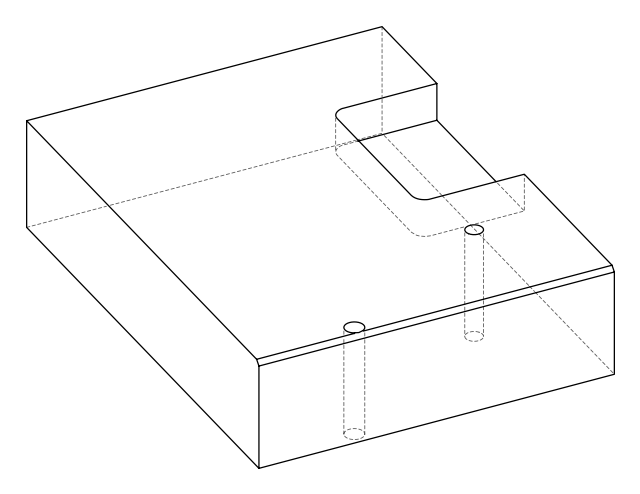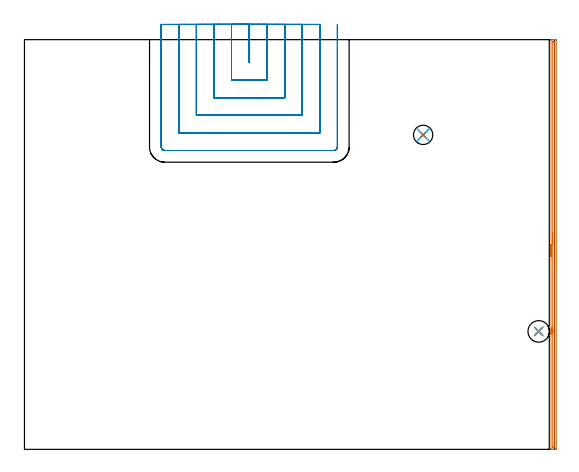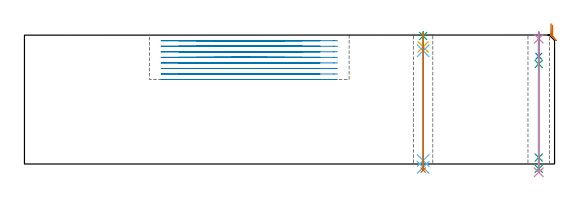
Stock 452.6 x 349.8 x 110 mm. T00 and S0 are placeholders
(PLAN: 10 operations, 8 tool changes, 41.4 min)
(1 AREA_MILL | FG_CHAMFER_SURFACE | UGT0205_001 | 5.77 min | 3542 mm3)
(2 MILL_SLOT | SLOT_PARTIAL_RECTANGULAR | UGT0201_094 | Follow Part, ap 5, ae 75% | 33.36 min | 672842 mm3)
(3 SPOT_DRILL | STEP1HOLE | NXT0321_9005460120000 | 0.03 min | 6 mm3)
(4 SPOT_DRILL_1 | STEP1HOLE_1 | NXT0321_9005460120000 | 0.05 min | 174 mm3)
(5 DRILL_BLIND_HOLE_INTO_CENTER | STEP1HOLE | NXT0301_038 | 0.05 min | 352 mm3)
(6 GUN_DRILL_THROUGH_HOLE | STEP1HOLE | UGT0307_002 | 0.53 min | 2812 mm3)
(7 SPADE_DRILL_TO_ENLARGE_THROUGH_HOLE | STEP1HOLE | UGT0306_007 | 0.47 min | 20329 mm3)
(8 DRILL_BLIND_HOLE_INTO_CENTER_1 | STEP1HOLE_1 | NXT0301_128 | 0.08 min | 1734 mm3)
(9 GUN_DRILL_THROUGH_HOLE_1 | STEP1HOLE_1 | UGT0307_008 | 0.56 min | 8813 mm3)
(10 DRILL_TO_ENLARGE_THROUGH_HOLE | STEP1HOLE_1 | UGT0301_253 | 0.48 min | 18479 mm3)
(TOOL UGT0205_001 | Chamfer Mill 20 x 3 x 45 deg. | D20 FL50 Z2)
(TOOL UGT0201_094 | End mill 20 mm | D20 FL38 Z4)
(TOOL NXT0321_9005460120000 | NC Spot Drill, 142deg, 12mm, Carbide, Uncoated | D12 PA142 FL30 Z2)
(TOOL NXT0301_038 | Carbide Drill 6.7mm [860.1-0670-034A1-MM 2214] | D6.7 PA140 FL53 Z2)
(TOOL UGT0307_002 | Gun Drill 6 mm | D6 PA130 FL24 Z1)
(TOOL UGT0306_007 | Spade Drill 16.5mm | D16.5 PA132 FL10 Z2)
(TOOL NXT0301_128 | Carbide Drill 12mm [861.1-1200-036A1-GP GC34] | D12 PA150 FL37.4 Z2)
(TOOL UGT0307_008 | Gun Drill 11 mm | D11 PA130 FL24 Z1)
(TOOL UGT0301_253 | Twist Drill 18.4 mm | D18.4 PA118 FL135 Z2)
(OP 1 AREA_MILL)
G17 G21 G94 G90
T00 M6
G54
G17 G0 G90 X449.6 Y164.888 S1061 M3
G43 Z120. H0
G94 G1 Y164.926 Z119.128 F250.
Y165.04 Z118.263
Y165.229 Z117.412
Y165.491 Z116.58
Y165.825 Z115.774
Y166.228 Z115.
Y166.697 Z114.264
Y167.228 Z113.572
Y167.817 Z112.929
Y168.46 Z112.339
Y169.152 Z111.808
Y169.888 Z111.34
Y170.662 Z110.937
Y171.468 Z110.603
Y172.3 Z110.341
Y173.152 Z110.152
Y174.017 Z110.038
Y174.888 Z110.
Y349.624
X449.602 Y349.792 Z109.988
X449.616 Y349.8 Z109.975
X449.981 Z109.619
X450.269 Z109.331
X450.966 Z108.629
X452.199 Z107.398
X452.734 Z106.861
X453.35 Z106.245
X453.617 Y349.797 Z105.978
X454.091 Y349.791 Z105.505
X454.094 Y349.659 Z105.503
X454.098 Y349.177 Z105.502
X454.1 Y348.689 Z105.5
Y1.029
X454.099 Y0.623 Z105.501
X454.094 Y0.141 Z105.503
X454.091 Y0.009 Z105.505
X453.617 Y0. Z105.978
X453.35 Z106.245
X452.734 Z106.861
X451.315 Z108.281
X450.966 Z108.629
X450.268 Z109.331
X449.981 Z109.618
X449.615 Y0.008 Z109.976
X449.603 Y0.01 Z109.988
X449.6 Y0.176 Z110.
X449.601 Y98.051 Z109.999
X449.603 Y98.758 Z109.992
X449.607 Y98.812 Z109.988
X449.704 Y99.42 Z109.894
X449.757 Y99.867 Z109.842
X449.759 Y99.897 Z109.84
X449.784 Y100.313 Z109.807
X449.786 Y100.38 Z109.803
X449.793 Y100.561 Z109.798
X449.797 Y100.644 Z109.801
Y100.649
Y100.671
Y100.683
X449.796 Y100.721 Z109.798
X449.794 Y100.824 Z109.803
X449.791 Y100.871 Z109.801
X449.788 Y100.915 Z109.802
X449.785 Y100.971 Z109.803
X449.784 Y101.005 Z109.805
X449.777 Y101.207 Z109.817
X449.742 Y101.654 Z109.855
X449.683 Y102.101 Z109.911
X449.657 Y102.276 Z109.941
X449.624 Y102.508 Z109.974
X449.612 Y102.597 Z109.985
X449.603 Y103.375 Z109.996
X449.6 Y104.295 Z110.
Y174.888
X451.014 Z108.586
X451.015 Y347.706 Z108.585
X451.016 Y347.759 Z108.584
X451.018 Y347.784 Z108.582
X451.02 Y347.789 Z108.58
X451.038 Y347.791 Z108.562
X451.445 Y347.799 Z108.155
X451.85 Z107.75
X452.33 Y347.797 Z107.27
X452.568 Y347.79 Z107.032
X452.679 Y347.781 Z106.921
X452.685 Y347.439 Z106.915
Y347.389
Y2.094
X452.684 Y2.041 Z106.916
X452.682 Y2.016 Z106.918
X452.68 Y2.011 Z106.92
X452.662 Y2.009 Z106.938
X452.255 Y2.001 Z107.345
X451.85 Z107.75
X451.37 Y2.003 Z108.23
X451.132 Y2.01 Z108.468
X451.021 Y2.019 Z108.579
X451.015 Y2.361 Z108.585
Y2.411
X451.016 Y98.04 Z108.584
X451.023 Y98.461 Z108.577
X451.155 Y99.636 Z108.445
X451.168 Y99.827 Z108.432
X451.203 Y100.481 Z108.397
X451.206 Y100.721 Z108.394
X451.181 Y101.397 Z108.419
X451.164 Y101.614 Z108.436
X451.133 Y101.972 Z108.467
X451.085 Y102.389 Z108.515
X451.028 Y102.824 Z108.572
X451.025 Y102.929 Z108.575
X451.018 Y103.35 Z108.582
Y103.402
X451.015 Y104.247 Z108.585
X451.014 Y174.888 Z108.586
Y175.76 Z108.624
Y176.625 Z108.738
Y177.476 Z108.926
Y178.308 Z109.189
Y179.114 Z109.523
Y179.888 Z109.925
Y180.624 Z110.394
Y181.316 Z110.925
Y181.959 Z111.515
Y182.549 Z112.158
Y183.08 Z112.85
Y183.548 Z113.586
Y183.951 Z114.36
Y184.285 Z115.166
Y184.547 Z115.998
Y184.736 Z116.849
Y184.85 Z117.714
Y184.888 Z118.586
G0 Z120.
M5
M2
(OP 2 MILL_SLOT)
G17 G21 G94 G90
T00 M6
G54
G17 G0 G90 X191.8 Y362.8 S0 M3
G43 Z120. H0
Z105.262
G94 G1 Y359.8 F250.
Y330.2 F500.
X192.2
Y359.8
Y362.8 F250.
X176.8
Y359.8
Y315.2 F500.
X207.2
Y359.8
Y362.8 F250.
X161.8
Y359.8
Y300.2 F500.
X222.2
Y359.8
Y362.8 F250.
X146.8
Y359.8
Y285.2 F500.
X237.2
Y359.8
Y362.8 F250.
X131.8
Y359.8
Y270.2 F500.
X252.2
Y359.8
Y362.8 F250.
X116.8
Y359.8
Y258.2 F500.
G3 X119.8 Y255.2 R3.
G1 X264.2
G3 X267.2 Y258.2 R3.
G1 Y359.8
Y362.8 F250.
G0 X191.8 Z100.525
G1 Y359.8
Y330.2 F500.
X192.2
Y359.8
Y362.8 F250.
X176.8
Y359.8
Y315.2 F500.
X207.2
Y359.8
Y362.8 F250.
X161.8
Y359.8
Y300.2 F500.
X222.2
Y359.8
Y362.8 F250.
X146.8
Y359.8
Y285.2 F500.
X237.2
Y359.8
Y362.8 F250.
X131.8
Y359.8
Y270.2 F500.
X252.2
Y359.8
Y362.8 F250.
X116.8
Y359.8
Y258.2 F500.
G3 X119.8 Y255.2 R3.
G1 X264.2
G3 X267.2 Y258.2 R3.
G1 Y359.8
Y362.8 F250.
G0 X191.8 Z95.787
G1 Y359.8
Y330.2 F500.
X192.2
Y359.8
Y362.8 F250.
X176.8
Y359.8
Y315.2 F500.
X207.2
Y359.8
Y362.8 F250.
X161.8
Y359.8
Y300.2 F500.
X222.2
Y359.8
Y362.8 F250.
X146.8
Y359.8
Y285.2 F500.
X237.2
Y359.8
Y362.8 F250.
X131.8
Y359.8
Y270.2 F500.
X252.2
Y359.8
Y362.8 F250.
X116.8
Y359.8
Y258.2 F500.
G3 X119.8 Y255.2 R3.
G1 X264.2
G3 X267.2 Y258.2 R3.
G1 Y359.8
Y362.8 F250.
G0 X191.8 Z91.05
G1 Y359.8
Y330.2 F500.
X192.2
Y359.8
Y362.8 F250.
X176.8
Y359.8
Y315.2 F500.
X207.2
Y359.8
Y362.8 F250.
X161.8
Y359.8
Y300.2 F500.
X222.2
Y359.8
Y362.8 F250.
X146.8
Y359.8
Y285.2 F500.
X237.2
Y359.8
Y362.8 F250.
X131.8
Y359.8
Y270.2 F500.
X252.2
Y359.8
Y362.8 F250.
X116.8
Y359.8
Y258.2 F500.
G3 X119.8 Y255.2 R3.
G1 X264.2
G3 X267.2 Y258.2 R3.
G1 Y359.8
Y362.8 F250.
G0 X191.8 Z86.312
G1 Y359.8
Y330.2 F500.
X192.2
Y359.8
Y362.8 F250.
X176.8
Y359.8
Y315.2 F500.
X207.2
Y359.8
Y362.8 F250.
X161.8
Y359.8
Y300.2 F500.
X222.2
Y359.8
Y362.8 F250.
X146.8
Y359.8
Y285.2 F500.
X237.2
Y359.8
Y362.8 F250.
X131.8
Y359.8
Y270.2 F500.
X252.2
Y359.8
Y362.8 F250.
X116.8
Y359.8
Y258.2 F500.
G3 X119.8 Y255.2 R3.
G1 X264.2
G3 X267.2 Y258.2 R3.
G1 Y359.8
Y362.8 F250.
G0 X191.8 Z81.575
G1 Y359.8
Y330.2 F500.
X192.2
Y359.8
Y362.8 F250.
X176.8
Y359.8
Y315.2 F500.
X207.2
Y359.8
Y362.8 F250.
X161.8
Y359.8
Y300.2 F500.
X222.2
Y359.8
Y362.8 F250.
X146.8
Y359.8
Y285.2 F500.
X237.2
Y359.8
Y362.8 F250.
X131.8
Y359.8
Y270.2 F500.
X252.2
Y359.8
Y362.8 F250.
X116.8
Y359.8
Y258.2 F500.
G3 X119.8 Y255.2 R3.
G1 X264.2
G3 X267.2 Y258.2 R3.
G1 Y359.8
Y362.8 F250.
G0 X191.8 Z76.837
G1 Y359.8
Y330.2 F500.
X192.2
Y359.8
Y362.8 F250.
X176.8
Y359.8
Y315.2 F500.
X207.2
Y359.8
Y362.8 F250.
X161.8
Y359.8
Y300.2 F500.
X222.2
Y359.8
Y362.8 F250.
X146.8
Y359.8
Y285.2 F500.
X237.2
Y359.8
Y362.8 F250.
X131.8
Y359.8
Y270.2 F500.
X252.2
Y359.8
Y362.8 F250.
X116.8
Y359.8
Y258.2 F500.
G3 X119.8 Y255.2 R3.
G1 X264.2
G3 X267.2 Y258.2 R3.
G1 Y359.8
Y362.8 F250.
G0 X191.8 Z72.1
G1 Y359.8
Y330.2 F500.
X192.2
Y359.8
Y362.8 F250.
X176.8
Y359.8
Y315.2 F500.
X207.2
Y359.8
Y362.8 F250.
X161.8
Y359.8
Y300.2 F500.
X222.2
Y359.8
Y362.8 F250.
X146.8
Y359.8
Y285.2 F500.
X237.2
Y359.8
Y362.8 F250.
X131.8
Y359.8
Y270.2 F500.
X252.2
Y359.8
Y362.8 F250.
X116.8
Y359.8
Y258.2 F500.
G3 X119.8 Y255.2 R3.
G1 X264.2
G3 X267.2 Y258.2 R3.
G1 Y359.8
Y362.8 F250.
G0 Z120.
M5
M2
(OP 3 SPOT_DRILL)
G17 G21 G94 G90
T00 M6
G54
G17 G0 G90 X340.4 Y268.5 S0 M3
G43 Z120. H0
G94 G81 G98 Z109.281 F250. R113.
G80
M5
M2
(OP 4 SPOT_DRILL_1)
G17 G21 G94 G90
T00 M6
G54
G17 G0 G90 X439.1 Y100.7 S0 M3
G43 Z120. H0
G94 G81 G98 Z107. F250. R113.
G80
M5
M2
(OP 5 DRILL_BLIND_HOLE_INTO_CENTER)
G17 G21 G94 G90
T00 M6
G54
G17 G0 G90 X340.4 Y268.5 S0 M3
G43 Z120. H1
G94 G81 G98 Z99.95 F250. R112.
G80
M5
M2
(OP 6 GUN_DRILL_THROUGH_HOLE)
G17 G21 G94 G90
T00 M6
G54
G17 G0 G90 X340.4 Y268.5 M8
G43 Z120. H0
Z109.809
S716 M3
G94 G1 Z96.643 F125. M26
G4 X.084
Z3. F250.
G4 X.084
Z-2.899 F125.
G4 X.084
M5
M9
G0 Z109.809
Z120.
M2
(OP 7 SPADE_DRILL_TO_ENLARGE_THROUGH_HOLE)
G17 G21 G94 G90
T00 M6
G54
G17 G0 G90 X340.4 Y268.5 S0 M3
G43 Z120. H0
G94 G73 G98 Z-5.173 F250. Q16.453 R112.
G80
M5
M2
(OP 8 DRILL_BLIND_HOLE_INTO_CENTER_1)
G17 G21 G94 G90
T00 M6
G54
G17 G0 G90 X439.1 Y100.7 S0 M3
G43 Z120. H1
G94 G81 G98 Z92. F250. R112.
G80
M5
M2
(OP 9 GUN_DRILL_THROUGH_HOLE_1)
G17 G21 G94 G90
T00 M6
G54
G17 G0 G90 X439.1 Y100.7 M8
G43 Z120. H0
Z105.204
S716 M3
G94 G1 Z85.409 F125. M26
G4 X.084
Z5.5 F250.
G4 X.084
Z-4.065 F125.
G4 X.084
M5
M9
G0 Z105.204
Z120.
M2
(OP 10 DRILL_TO_ENLARGE_THROUGH_HOLE)
G17 G21 G94 G90
T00 M6
G54
G17 G0 G90 X439.1 Y100.7 S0 M3
G43 Z120. H0
G94 G73 G98 Z-7.028 F250. Q16.718 R112.
G80
M5
M2
